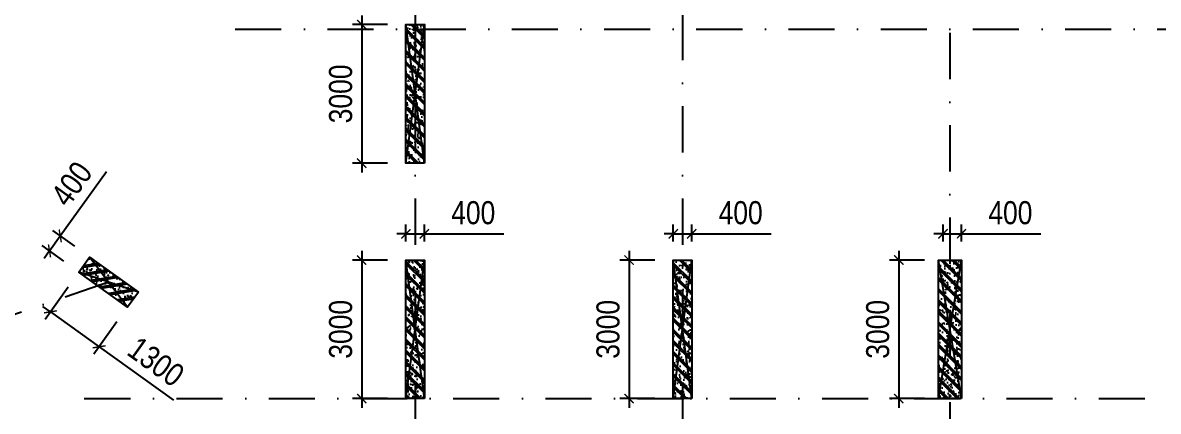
# Model space of a CAD drawing. Header units: millimetres. Extents: x 13965 to 1327256, y -72704 to 46237.
# Drawn here: x 287687 to 312317, y -32339 to -23923 of the extents above; entities that cross this region are included whole.
import ezdxf

# ---------------------------------------------------------------- set-up
doc = ezdxf.new("R2010")
doc.units = ezdxf.units.MM
doc.header["$MEASUREMENT"] = 0
doc.linetypes.add('DASHDOT', pattern=[1, 0.5, -0.25, 0, -0.25])
for name, color, linetype in [('ccu11-Manh', 8, 'Continuous'), ('KC2-DIM', 251, 'Continuous'), ('KT-Luoi truc South Tower', 8, 'DASHDOT'), ('Xref_ST_MBDV Cot vach 30.7.2022|Xref_ST_MBDV Cot vach 30.7.2022|Xref_ST_MBDV Cot vach 30.7.2022|Xref_ST_MBDV Cot vach 30.7.2022|KC-Betong', 6, 'Continuous')]:
    doc.layers.add(name, color=color, linetype=linetype)
doc.layers.add('KT-Kich thuoc', color=159, linetype='Continuous', lineweight=18)
doc.styles.add('Arial Narrow', font='ARIALN.TTF')
doc.dimstyles.new('ccu12-200', dxfattribs={"dimscale": 200, "dimtxt": 2.5, "dimasz": 1, "dimexe": 1, "dimexo": 2, "dimgap": 1, "dimtad": 1, "dimdec": 0, "dimdsep": 46, "dimtxsty": 'Arial Narrow', "dimblk": 'ARCHTICK', "dimcen": -1, "dimdle": 1, "dimclrd": 256, "dimclre": 256, "dimclrt": 3, "dimadec": 0, "dimazin": 2, "dimtfac": 0.1, "dimtdec": 0, "dimtmove": 0, "dimatfit": 1, "dimldrblk": 'ARCHTICK', "dimfxl": 1, "dimtvp": 0.833333, "dimtolj": 1, "dimtzin": 12, "dimarcsym": 0})

# ---------------------------------------------------------------- blocks, each defined once
blk = doc.blocks.new('Asix South Tower')
at = {"layer": 'KT-Luoi truc South Tower', "ltscale": 2000}
for p, q in [((-33923, 33491.9), (-33923, -4459.1)), ((-45523, 29903.8), (-45523, -4459.1)), ((-39723, 29903.8), (-39723, -4459.1)), ((-49426.2, 15570.4), (10118.8, 15570.4)), ((-52170.8, 10095.3), (-96381.5, -5168.4)), ((-52698.1, 7570.4), (10118.8, 7570.4))]:
    blk.add_line(p, q, dxfattribs=at)
blk = doc.blocks.new('_ArchTick')
at = {"color": 0, "const_width": 0.15}
blk.add_lwpolyline([(-0.5, -0.5), (0.5, 0.5)], dxfattribs=at)
blk = doc.blocks.new('*D270')
at = {"layer": 'Defpoints', "color": 0, "transparency": 16777216}
for p in [(288906, -29323, 0), (289962, -30080, 0), (289344, -30943)]:
    blk.add_point(p, dxfattribs=at)
at = {"layer": 'KC2-DIM', "lineweight": -2, "transparency": 16777216}
for p, q in [((288673, -29648), (288171, -30348)), ((288288, -30185), (288125, -30069)), ((288288, -30185), (289344, -30943)), ((289729, -30405), (289228, -31105)), ((289344, -30943), (290957, -32099))]:
    blk.add_line(p, q, dxfattribs=at)
at = {"layer": 'KC2-DIM', "lineweight": -2, "transparency": 16777216, "xscale": 200, "yscale": 200, "zscale": 200}
for p, rotation in [((288288, -30185), 324.359418224488), ((289344, -30943), 144.3594182244879)]:
    blk.add_blockref('_ArchTick', p, dxfattribs=dict(at, rotation=rotation))
at = {"layer": 'KC2-DIM', "color": 3, "transparency": 16777216, "insert": (290578, -31267), "char_height": 500, "attachment_point": 5, "rotation": 324.3594, "style": 'Arial Narrow'}
blk.add_mtext('\\A1;1300', dxfattribs=at)
blk = doc.blocks.new('*D271')
at = {"layer": 'Defpoints', "color": 0, "transparency": 16777216}
for p in [(288501, -28541), (289139, -28998, 0), (288906, -29323, 0)]:
    blk.add_point(p, dxfattribs=at)
at = {"layer": 'KC2-DIM', "lineweight": -2, "transparency": 16777216}
for p, q in [((288501, -28541), (289504, -27142)), ((288268, -28866), (288501, -28541)), ((288814, -28765), (288339, -28424)), ((288581, -29090), (288106, -28749)), ((288268, -28866), (288152, -29028))]:
    blk.add_line(p, q, dxfattribs=at)
at = {"layer": 'KC2-DIM', "lineweight": -2, "transparency": 16777216, "xscale": 200, "yscale": 200, "zscale": 200}
for p, rotation in [((288501, -28541), 234.3594182244889), ((288268, -28866), 54.35941822448896)]:
    blk.add_blockref('_ArchTick', p, dxfattribs=dict(at, rotation=rotation))
at = {"layer": 'KC2-DIM', "color": 3, "transparency": 16777216, "insert": (288749, -27414), "char_height": 500, "attachment_point": 5, "rotation": 54.3594, "style": 'Arial Narrow'}
blk.add_mtext('\\A1;400', dxfattribs=at)
blk = doc.blocks.new('*D272')
at = {"layer": 'Defpoints', "color": 0, "transparency": 16777216}
for p in [(295998, -23964), (295039, -26964), (295998, -26964)]:
    blk.add_point(p, dxfattribs=at)
at = {"layer": 'KC2-DIM', "lineweight": -2, "transparency": 16777216}
for p, q in [((295039, -23764), (295039, -27164)), ((295598, -23964), (294839, -23964)), ((295598, -26964), (294839, -26964))]:
    blk.add_line(p, q, dxfattribs=at)
at = {"layer": 'KC2-DIM', "lineweight": -2, "transparency": 16777216, "xscale": 200, "yscale": 200, "zscale": 200}
for p, rotation in [((295039, -23964), 90), ((295039, -26964), 270)]:
    blk.add_blockref('_ArchTick', p, dxfattribs=dict(at, rotation=rotation))
at = {"layer": 'KC2-DIM', "color": 3, "transparency": 16777216, "insert": (294584, -25464), "char_height": 500, "attachment_point": 5, "rotation": 90, "style": 'Arial Narrow'}
blk.add_mtext('\\A1;3000', dxfattribs=at)
blk = doc.blocks.new('*D273')
at = {"layer": 'Defpoints', "color": 0, "transparency": 16777216}
for p in [(296398, -23396), (295998, -23964), (296398, -23964)]:
    blk.add_point(p, dxfattribs=at)
at = {"layer": 'KC2-DIM', "lineweight": -2, "transparency": 16777216}
for p, q in [((295998, -23396), (295798, -23396)), ((295998, -23564), (295998, -23196)), ((295998, -23396), (296398, -23396)), ((296398, -23564), (296398, -23196)), ((296398, -23396), (298119, -23396))]:
    blk.add_line(p, q, dxfattribs=at)
at = {"layer": 'KC2-DIM', "lineweight": -2, "transparency": 16777216, "xscale": 200, "yscale": 200, "zscale": 200}
blk.add_blockref('_ArchTick', (295998, -23396), dxfattribs=at)
at = {"layer": 'KC2-DIM', "lineweight": -2, "transparency": 16777216, "xscale": 200, "yscale": 200, "zscale": 200, "rotation": 180}
blk.add_blockref('_ArchTick', (296398, -23396), dxfattribs=at)
at = {"layer": 'KC2-DIM', "color": 3, "transparency": 16777216, "insert": (297459, -22941), "char_height": 500, "attachment_point": 5, "style": 'Arial Narrow'}
blk.add_mtext('\\A1;400', dxfattribs=at)
blk = doc.blocks.new('*D274')
at = {"layer": 'Defpoints', "color": 0, "transparency": 16777216}
for p in [(295998, -29064), (295039, -32064), (295998, -32064)]:
    blk.add_point(p, dxfattribs=at)
at = {"layer": 'KC2-DIM', "lineweight": -2, "transparency": 16777216}
for p, q in [((295598, -29064), (294839, -29064)), ((295039, -28864), (295039, -32264)), ((295598, -32064), (294839, -32064))]:
    blk.add_line(p, q, dxfattribs=at)
at = {"layer": 'KC2-DIM', "lineweight": -2, "transparency": 16777216, "xscale": 200, "yscale": 200, "zscale": 200}
for p, rotation in [((295039, -29064), 90), ((295039, -32064), 270)]:
    blk.add_blockref('_ArchTick', p, dxfattribs=dict(at, rotation=rotation))
at = {"layer": 'KC2-DIM', "color": 3, "transparency": 16777216, "insert": (294584, -30564), "char_height": 500, "attachment_point": 5, "rotation": 90, "style": 'Arial Narrow'}
blk.add_mtext('\\A1;3000', dxfattribs=at)
blk = doc.blocks.new('*D275')
at = {"layer": 'Defpoints', "color": 0, "transparency": 16777216}
for p in [(296398, -28496), (295998, -29064), (296398, -29064)]:
    blk.add_point(p, dxfattribs=at)
at = {"layer": 'KC2-DIM', "lineweight": -2, "transparency": 16777216}
for p, q in [((295998, -28664), (295998, -28296)), ((296398, -28664), (296398, -28296)), ((295998, -28496), (295798, -28496)), ((295998, -28496), (296398, -28496)), ((296398, -28496), (298119, -28496))]:
    blk.add_line(p, q, dxfattribs=at)
at = {"layer": 'KC2-DIM', "lineweight": -2, "transparency": 16777216, "xscale": 200, "yscale": 200, "zscale": 200}
blk.add_blockref('_ArchTick', (295998, -28496), dxfattribs=at)
at = {"layer": 'KC2-DIM', "lineweight": -2, "transparency": 16777216, "xscale": 200, "yscale": 200, "zscale": 200, "rotation": 180}
blk.add_blockref('_ArchTick', (296398, -28496), dxfattribs=at)
at = {"layer": 'KC2-DIM', "color": 3, "transparency": 16777216, "insert": (297459, -28041), "char_height": 500, "attachment_point": 5, "style": 'Arial Narrow'}
blk.add_mtext('\\A1;400', dxfattribs=at)
blk = doc.blocks.new('*D276')
at = {"layer": 'Defpoints', "color": 0, "transparency": 16777216}
for p in [(301798, -29064), (300839, -32064), (301798, -32064)]:
    blk.add_point(p, dxfattribs=at)
at = {"layer": 'KC2-DIM', "lineweight": -2, "transparency": 16777216}
for p, q in [((301398, -29064), (300639, -29064)), ((300839, -28864), (300839, -32264)), ((301398, -32064), (300639, -32064))]:
    blk.add_line(p, q, dxfattribs=at)
at = {"layer": 'KC2-DIM', "lineweight": -2, "transparency": 16777216, "xscale": 200, "yscale": 200, "zscale": 200}
for p, rotation in [((300839, -29064), 90), ((300839, -32064), 270)]:
    blk.add_blockref('_ArchTick', p, dxfattribs=dict(at, rotation=rotation))
at = {"layer": 'KC2-DIM', "color": 3, "transparency": 16777216, "insert": (300384, -30564), "char_height": 500, "attachment_point": 5, "rotation": 90, "style": 'Arial Narrow'}
blk.add_mtext('\\A1;3000', dxfattribs=at)
blk = doc.blocks.new('*D277')
at = {"layer": 'Defpoints', "color": 0, "transparency": 16777216}
for p in [(302198, -28496), (301798, -29064), (302198, -29064)]:
    blk.add_point(p, dxfattribs=at)
at = {"layer": 'KC2-DIM', "lineweight": -2, "transparency": 16777216}
for p, q in [((301798, -28664), (301798, -28296)), ((302198, -28664), (302198, -28296)), ((301798, -28496), (301598, -28496)), ((301798, -28496), (302198, -28496)), ((302198, -28496), (303919, -28496))]:
    blk.add_line(p, q, dxfattribs=at)
at = {"layer": 'KC2-DIM', "lineweight": -2, "transparency": 16777216, "xscale": 200, "yscale": 200, "zscale": 200}
blk.add_blockref('_ArchTick', (301798, -28496), dxfattribs=at)
at = {"layer": 'KC2-DIM', "lineweight": -2, "transparency": 16777216, "xscale": 200, "yscale": 200, "zscale": 200, "rotation": 180}
blk.add_blockref('_ArchTick', (302198, -28496), dxfattribs=at)
at = {"layer": 'KC2-DIM', "color": 3, "transparency": 16777216, "insert": (303259, -28041), "char_height": 500, "attachment_point": 5, "style": 'Arial Narrow'}
blk.add_mtext('\\A1;400', dxfattribs=at)
blk = doc.blocks.new('*D278')
at = {"layer": 'Defpoints', "color": 0, "transparency": 16777216}
for p in [(307648, -29064), (306689, -32064), (307648, -32064)]:
    blk.add_point(p, dxfattribs=at)
at = {"layer": 'KC2-DIM', "lineweight": -2, "transparency": 16777216}
for p, q in [((307248, -29064), (306489, -29064)), ((306689, -28864), (306689, -32264)), ((307248, -32064), (306489, -32064))]:
    blk.add_line(p, q, dxfattribs=at)
at = {"layer": 'KC2-DIM', "lineweight": -2, "transparency": 16777216, "xscale": 200, "yscale": 200, "zscale": 200}
for p, rotation in [((306689, -29064), 90), ((306689, -32064), 270)]:
    blk.add_blockref('_ArchTick', p, dxfattribs=dict(at, rotation=rotation))
at = {"layer": 'KC2-DIM', "color": 3, "transparency": 16777216, "insert": (306234, -30564), "char_height": 500, "attachment_point": 5, "rotation": 90, "style": 'Arial Narrow'}
blk.add_mtext('\\A1;3000', dxfattribs=at)
blk = doc.blocks.new('*D279')
at = {"layer": 'Defpoints', "color": 0, "transparency": 16777216}
for p in [(308048, -28496), (307648, -29064), (308048, -29064)]:
    blk.add_point(p, dxfattribs=at)
at = {"layer": 'KC2-DIM', "lineweight": -2, "transparency": 16777216}
for p, q in [((307648, -28664), (307648, -28296)), ((308048, -28664), (308048, -28296)), ((307648, -28496), (307448, -28496)), ((307648, -28496), (308048, -28496)), ((308048, -28496), (309769, -28496))]:
    blk.add_line(p, q, dxfattribs=at)
at = {"layer": 'KC2-DIM', "lineweight": -2, "transparency": 16777216, "xscale": 200, "yscale": 200, "zscale": 200}
blk.add_blockref('_ArchTick', (307648, -28496), dxfattribs=at)
at = {"layer": 'KC2-DIM', "lineweight": -2, "transparency": 16777216, "xscale": 200, "yscale": 200, "zscale": 200, "rotation": 180}
blk.add_blockref('_ArchTick', (308048, -28496), dxfattribs=at)
at = {"layer": 'KC2-DIM', "color": 3, "transparency": 16777216, "insert": (309109, -28041), "char_height": 500, "attachment_point": 5, "style": 'Arial Narrow'}
blk.add_mtext('\\A1;400', dxfattribs=at)
blk = doc.blocks.new('*U37')
h = blk.add_hatch()
h.set_pattern_fill('VATLIEU04', color=250, scale=40, style=0, pattern_type=2)
h.set_pattern_definition([(50, (-550, 3050), (286.904, -25.101), [30, -330]), (355, (-550, 3050), (-55.5, 300.877), [24, -264]), (100.451, (-526.1, 3047.9), (231.404, 275.776), [25.496, -280.457]), (46.184, (-550, 3130), (426.896, -66.208), [45, -495]), (96.636, (-514.43, 3124.5), (373.865, 389.647), [38.244, -420.685]), (351.184, (-550, 3130), (373.865, 389.65), [36, -396]), (21, (-510, 3110), (238.763, -161.048), [30, -330]), (326, (-510, 3110), (97.326, 290.06), [24, -264]), (71.451, (-490.1, 3096.58), (336.09, 129.012), [25.496, -280.457]), (37.5, (-550, 3050), (4.864, 133.1575), [0, -260.8, 0, -268, 0, -265]), (7.5, (-550, 3050), (105.228, 157.7647), [0, -152.8, 0, -254.8, 0, -101]), (327.5, (-639.2, 3050), (213.529, -9.022), [0, -100, 0, -312, 0, -414]), (317.5, (-679.2, 3050), (233.274, 40.042), [0, -130, 0, -207.2, 0, -294]), (45, (-550, 3050), (-120.208, 120.208), []), (45, (-550, 3099), (-120.208, 120.208), [])])
h.paths.add_polyline_path([(-475, -475), (-75, -475), (-75, 2525), (-475, 2525)])
at = {"color": 6, "ltscale": 0.25}
blk.add_lwpolyline([(-475, -475), (-75, -475), (-75, 2525), (-475, 2525)], close=True, dxfattribs=at)
at = {"layer": 'Defpoints', "linetype": 'ByBlock', "ltscale": 30}
for p, q in [((-75, -475), (-475, 2525)), ((-475, -475), (-75, 2525))]:
    blk.add_line(p, q, dxfattribs=at)
blk = doc.blocks.new('*U36')
h = blk.add_hatch()
h.set_pattern_fill('VATLIEU04', color=250, scale=40, style=0, pattern_type=2)
h.set_pattern_definition([(50, (-450, 3050), (286.904, -25.101), [30, -330]), (355, (-450, 3050), (-55.5, 300.877), [24, -264]), (100.451, (-426.1, 3047.9), (231.404, 275.776), [25.496, -280.457]), (46.184, (-450, 3130), (426.896, -66.208), [45, -495]), (96.636, (-414.43, 3124.5), (373.865, 389.647), [38.244, -420.685]), (351.184, (-450, 3130), (373.865, 389.65), [36, -396]), (21, (-410, 3110), (238.763, -161.048), [30, -330]), (326, (-410, 3110), (97.326, 290.06), [24, -264]), (71.451, (-390.1, 3096.58), (336.09, 129.012), [25.496, -280.457]), (37.5, (-450, 3050), (4.864, 133.1575), [0, -260.8, 0, -268, 0, -265]), (7.5, (-450, 3050), (105.228, 157.7647), [0, -152.8, 0, -254.8, 0, -101]), (327.5, (-539.2, 3050), (213.529, -9.022), [0, -100, 0, -312, 0, -414]), (317.5, (-579.2, 3050), (233.274, 40.042), [0, -130, 0, -207.2, 0, -294]), (45, (-450, 3050), (-120.208, 120.208), []), (45, (-450, 3099), (-120.208, 120.208), [])])
h.paths.add_polyline_path([(-475, -475), (25, -475), (25, 2525), (-475, 2525)])
at = {"color": 6, "ltscale": 0.25}
blk.add_lwpolyline([(-475, -475), (25, -475), (25, 2525), (-475, 2525)], close=True, dxfattribs=at)
at = {"layer": 'Defpoints', "linetype": 'ByBlock', "ltscale": 30}
for p, q in [((25, -475), (-475, 2525)), ((-475, -475), (25, 2525))]:
    blk.add_line(p, q, dxfattribs=at)
blk = doc.blocks.new('*U44')
h = blk.add_hatch()
h.set_pattern_fill('VATLIEU04', color=250, scale=40, style=0, pattern_type=2)
h.set_pattern_definition([(50, (-550, 1350), (286.904, -25.1), [30, -330]), (355, (-550, 1350), (-55.5, 300.877), [24, -264]), (100.451, (-526.1, 1347.9), (231.404, 275.776), [25.496, -280.457]), (46.184, (-550, 1430), (426.896, -66.21), [45, -495]), (96.636, (-514.43, 1424.5), (373.865, 389.65), [38.244, -420.685]), (351.184, (-550, 1430), (373.86, 389.65), [36, -396]), (21, (-510, 1410), (238.763, -161.048), [30, -330]), (326, (-510, 1410), (97.326, 290.06), [24, -264]), (71.451, (-490.1, 1396.58), (336.09, 129.012), [25.496, -280.457]), (37.5, (-550, 1350), (4.864, 133.1575), [0, -260.8, 0, -268, 0, -265]), (7.5, (-550, 1350), (105.228, 157.765), [0, -152.8, 0, -254.8, 0, -101]), (327.5, (-639.2, 1350), (213.529, -9.022), [0, -100, 0, -312, 0, -414]), (317.5, (-679.2, 1350), (233.274, 40.042), [0, -130, 0, -207.2, 0, -294]), (45, (-550, 1350), (-120.208, 120.208), []), (45, (-550, 1399), (-120.208, 120.208), [])])
h.paths.add_polyline_path([(-475, -475), (-75, -475), (-75, 825), (-475, 825)])
at = {"color": 6, "ltscale": 0.25}
blk.add_lwpolyline([(-475, -475), (-75, -475), (-75, 825), (-475, 825)], close=True, dxfattribs=at)
at = {"layer": 'Defpoints', "linetype": 'ByBlock', "ltscale": 30}
for p, q in [((-75, -475), (-475, 825)), ((-475, -475), (-75, 825))]:
    blk.add_line(p, q, dxfattribs=at)
blk = doc.blocks.new('MBCV-T21')
at = {"layer": 'Xref_ST_MBDV Cot vach 30.7.2022|Xref_ST_MBDV Cot vach 30.7.2022|Xref_ST_MBDV Cot vach 30.7.2022|Xref_ST_MBDV Cot vach 30.7.2022|KC-Betong', "linetype": 'ByBlock'}
for name, p, xscale, rotation in [('*U37', (-39725, -12575), -1, 359.9999999999985), ('*U44', (-46116, -15951, 0), -0.9999999999999998, 54.35941822448728), ('*U37', (-39725, -17675, 0), -1, 359.9999999999985), ('*U37', (-33925, -17675, 0), -1, 359.9999999999985), ('*U36', (-28075, -17675, 0), -1, 359.9999999999985)]:
    blk.add_blockref(name, p, dxfattribs=dict(at, xscale=xscale, rotation=rotation))

msp = doc.modelspace()

# ---------------------------------------------------------------- block references
at = {"layer": 'ccu11-Manh'}
msp.add_blockref('MBCV-T21', (335648.4, -13913.9), dxfattribs=at)
at = {"layer": 'KT-Kich thuoc'}
msp.add_blockref('Asix South Tower', (341721.4, -39634.4), dxfattribs=at)

# ---------------------------------------------------------------- dimensions: what is measured, and where the dimension line sits
at = {"layer": 'KC2-DIM'}
for p1, p2, distance, picture, middle in [((295998.4, -23963.9), (296398.4, -23963.9), 567.7, '*D273', (297458.8, -22941)), ((295998.4, -23963.9), (295998.4, -26963.9), -959.4, '*D272', (294583.6, -25463.9)), ((288905.8, -29322.9, 0), (289138.9, -28997.8, 0), 784.5, '*D271', (288749.2, -27413.5)), ((295998.4, -29063.9, 0), (296398.4, -29063.9, 0), 567.7, '*D275', (297458.8, -28041, 0)), ((301798.4, -29063.9, 0), (302198.4, -29063.9, 0), 567.7, '*D277', (303258.8, -28041, 0)), ((307648.4, -29063.9, 0), (308048.4, -29063.9, 0), 567.7, '*D279', (309108.8, -28041, 0)), ((295998.4, -29063.9, 0), (295998.4, -32063.9, 0), -959.4, '*D274', (294583.6, -30563.9, 0)), ((301798.4, -29063.9, 0), (301798.4, -32063.9, 0), -959.4, '*D276', (300383.6, -30563.9, 0)), ((307648.4, -29063.9, 0), (307648.4, -32063.9, 0), -959.4, '*D278', (306233.6, -30563.9, 0)), ((288905.8, -29322.9, 0), (289962.3, -30080.4, 0), -1061, '*D270', (290578.3, -31267.3))]:
    dim = msp.add_aligned_dim(p1=p1, p2=p2, distance=distance, dimstyle='ccu12-200', dxfattribs=at)
    dim.commit()
    dim.dimension.update_dxf_attribs({"geometry": picture, "text_midpoint": middle})

doc.saveas('drawing.dxf')
